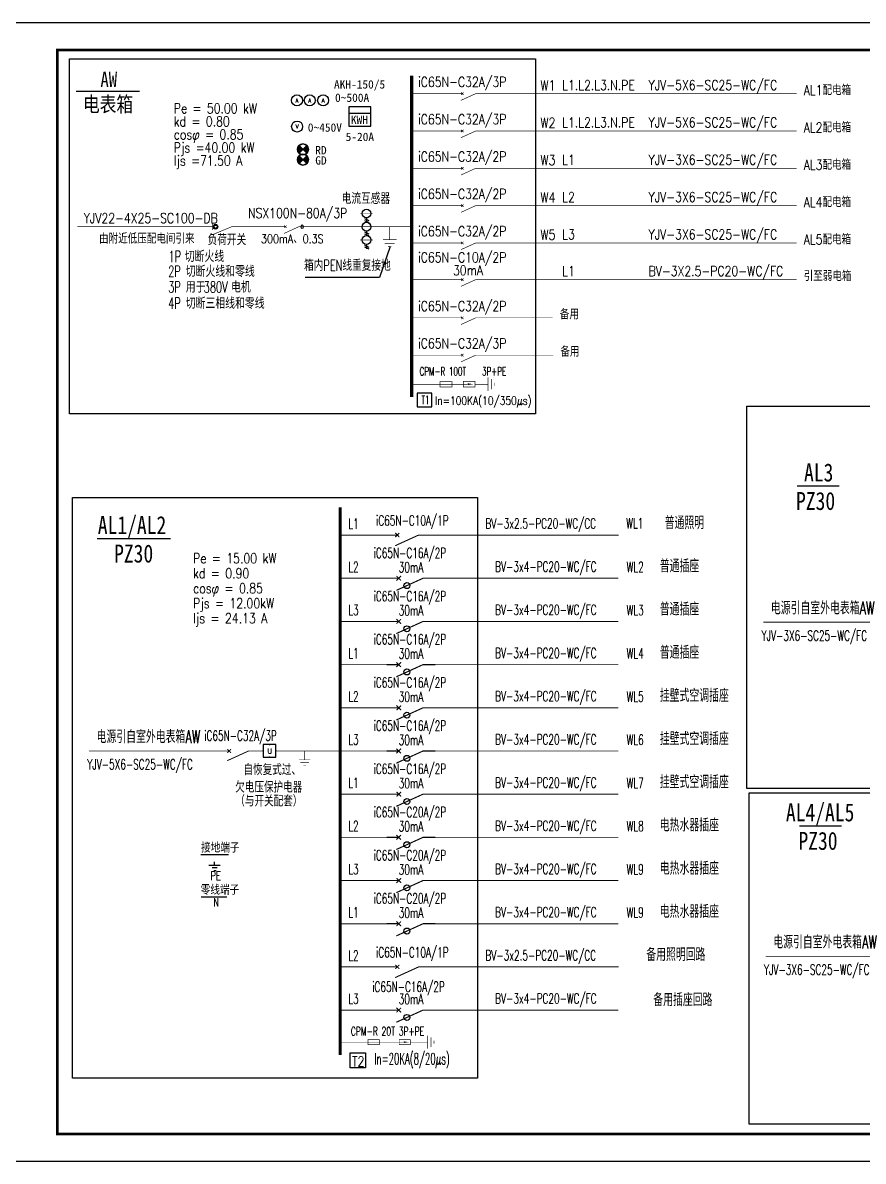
# Model space of a CAD drawing. Extents: x -137808 to 103746506, y -332957 to -111547.
# Drawn here: x -6021 to 25001, y -191866 to -149866 of the extents above; entities that cross this region are included whole.
import ezdxf
from ezdxf.enums import TextEntityAlignment as Align

# ---------------------------------------------------------------- set-up
doc = ezdxf.new("R2010")
doc.units = 0
doc.header["$LTSCALE"] = 25
doc.header["$MEASUREMENT"] = 0
doc.linetypes.add('2', pattern=[5, 1.5, -1, 1.5, -1])
doc.linetypes.add('JDX', pattern=[1.7, 0.5, 0.5, -0.225, 0.25, -0.225])
doc.layers.get('0').update_dxf_attribs({"linetype": 'CONTINUOUS'})
for name, color, linetype in [('101', 7, '2'), ('ABDE_LIN', 1, 'CONTINUOUS'), ('ABDE_SYS', 3, 'CONTINUOUS'), ('BXT', 7, 'CONTINUOUS'), ('ELEMENT', 3, 'CONTINUOUS'), ('EQUIP-消防', 1, 'CONTINUOUS'), ('JDX', 7, 'CONTINUOUS'), ('PUB_TITLE', 4, 'CONTINUOUS'), ('SIG_TEXT', 7, 'CONTINUOUS'), ('SYST', 7, 'CONTINUOUS'), ('TEL_TEXT', 7, 'CONTINUOUS'), ('WIRE-母线', 6, 'CONTINUOUS'), ('WIRE-系统', 4, 'CONTINUOUS'), ('电线', 1, 'CONTINUOUS'), ('轴线__轴线号和轴圈', 3, 'CONTINUOUS')]:
    doc.layers.add(name, color=color, linetype=linetype)
doc.styles.add('-黑体', font='', dxfattribs={"width": 0.8})
doc.styles.add('_COMPLEX', font='COMPLEX', dxfattribs={"width": 0.6})
doc.styles.add('_TCH_DIM', font='SIMPLEX', dxfattribs={"bigfont": 'GBCBIG'})
doc.styles.add('_TEL_DIM', font='SIMPLEX', dxfattribs={"width": 0.8, "height": 3.5, "bigfont": 'HZTXT'})
doc.styles.add('DIM', font='TXT', dxfattribs={"width": 0.7, "bigfont": 'HZTXT'})
doc.styles.add('DIM_FONT', font='SIMPLEX', dxfattribs={"width": 0.7, "bigfont": 'GBCBIG'})
doc.styles.add('IDQSTYLE', font='txt.shx', dxfattribs={"width": 0.7, "bigfont": 'hztxt.shx'})
doc.styles.get("Standard").update_dxf_attribs({"font": 'GBENOR', "bigfont": 'GBCBIG'})
doc.styles.get('-黑体').set_extended_font_data('SimHei')
doc.dimstyles.get("Standard").update_dxf_attribs({"dimscale": 100, "dimtxt": 3.5, "dimasz": 1, "dimexe": 2.5, "dimexo": 3, "dimgap": 1.5, "dimtad": 1, "dimdec": 0, "dimzin": 0, "dimdsep": 46, "dimtxsty": 'Standard', "dimblk": 'ARCHTICK', "dimcen": 0.09, "dimadec": 0, "dimazin": 0, "dimtfac": 1, "dimtdec": 0, "dimtix": 1, "dimtmove": 2, "dimatfit": 3, "dimfxl": 0, "dimtolj": 1, "dimtzin": 0, "dimarcsym": 0})

# ---------------------------------------------------------------- blocks, each defined once
blk = doc.blocks.new('$element$00000497')
at = {"const_width": 0.0233}
for points in [[(0, 0), (0, -0.25)], [(0, -1), (0, -0.75), (-0.25, -0.2)], [(-0.047, -0.297), (0.047, -0.203)], [(-0.047, -0.203), (0.047, -0.297)]]:
    blk.add_lwpolyline(points, dxfattribs=at)
at = {"flags": 9}
blk.add_attdef('S', (0, 0), '', height=0.00000667, dxfattribs=at)
blk = doc.blocks.new('_ArchTick')
at = {"color": 0, "linetype": 'ByBlock', "const_width": 0.4}
blk.add_lwpolyline([(-0.5, -0.5), (0.5, 0.5)], dxfattribs=at)
blk = doc.blocks.new('_LINKPT1')
blk.add_line((0, 0), (0, 0))
blk = doc.blocks.new('M_Y37BFD')
for p, q in [((-0.35, 0.35), (0.35, -0.35)), ((-0.35, -0.35), (0.35, 0.35))]:
    blk.add_line(p, q)
blk.add_circle((0, 0), 0.5)
for points in [[(-0.18, -0.18), (-0.48, 0.13), (0, 0), (-0.35, 0.35)], [(-0.31, -0.31), (-0.48, -0.13), (-0.18, -0.18), (-0.48, 0.13)], [(-0.35, -0.35), (-0.35, -0.35), (-0.31, -0.31), (-0.48, -0.13)]]:
    blk.add_solid(points)
for p in [(-0.5, 0), (0, 0.5), (0.5, 0), (0, -0.5)]:
    blk.add_blockref('_LINKPT1', p)
at = {"width": 0.8, "flags": 9}
blk.add_attdef('A', (0, 0), '', height=0.00002, dxfattribs=at)
blk = doc.blocks.new('M_Y23OJD')
blk.add_circle((0, 0), 0.5)
at = {"xscale": 0.002, "yscale": 0.002, "zscale": 0.002}
for p in [(-0.5, 0), (0, 0.5), (0.5, 0), (0, -0.5)]:
    blk.add_blockref('_LINKPT1', p, dxfattribs=at)
at = {"style": '_COMPLEX', "width": 0.8, "flags": 8}
blk.add_attdef('$TEXT$', text='', height=0.36, dxfattribs=at).set_placement((0, 0), align=Align.MIDDLE_CENTER)
at = {"style": 'DIM_FONT', "width": 0.8, "flags": 9}
blk.add_attdef('A', (0, 0), '', height=0.00002, dxfattribs=at)
blk = doc.blocks.new('0923')
at = {"color": 3, "linetype": 'Continuous'}
for p, q in [((-5, -3.75), (-2.5, -3.75)), ((-4.61, -5), (-3.5, -2.5)), ((-3.56, -5), (-2.45, -2.5)), ((2.5, -3.75), (5, -3.75)), ((2.89, -5), (4, -2.5)), ((3.94, -5), (5.05, -2.5)), ((10, -3.75), (12.5, -3.75)), ((10.39, -5), (11.5, -2.5)), ((11.44, -5), (12.55, -2.5))]:
    blk.add_line(p, q, dxfattribs=at)
at = {"color": 3, "linetype": 'Continuous', "const_width": 0.3}
for points in [[(-7.5, 0), (-7.5, -7.5)], [(0, 0), (0, -7.5)], [(7.5, 0), (7.5, -7.5)]]:
    blk.add_lwpolyline(points, dxfattribs=at)
at = {"color": 3, "linetype": 'Continuous'}
for centre in [(-7.5, -3.75), (0, -3.75), (7.5, -3.75)]:
    blk.add_circle(centre, 2.5, dxfattribs=at)
blk = doc.blocks.new('$element$00000532')
at = {"const_width": 0.0233}
for points in [[(0, 0), (0, -0.283)], [(-0.1, -0.283), (0.1, -0.283), (0.1, -0.717), (-0.1, -0.717), (-0.1, -0.283)], [(0, -1), (0, -0.567)]]:
    blk.add_lwpolyline(points, dxfattribs=at)
for points in [[(-0.033, -0.55), (0.033, -0.55), (0, -0.35), (0.033, -0.55)], [(0.033, -0.55), (0, -0.35), (-0.033, -0.55), (0.033, -0.55)], [(0, -0.367), (-0.033, -0.567), (0.033, -0.567), (0, -0.367)]]:
    blk.add_solid(points)
at = {"flags": 9}
blk.add_attdef('S', (0, 0), '', height=0.00000667, dxfattribs=at)
blk = doc.blocks.new('$element$00000277')
at = {"const_width": 0.0233}
for points in [[(0, 0), (0, -0.375)], [(-0.25, -0.375), (0.25, -0.375)], [(-0.188, -0.5), (0.188, -0.5)], [(-0.062, -0.625), (0.062, -0.625)]]:
    blk.add_lwpolyline(points, dxfattribs=at)
at = {"flags": 9}
blk.add_attdef('S', (0, 0), '', height=0.00000667, dxfattribs=at)
blk = doc.blocks.new('$element$00000525')
at = {"const_width": 0.0233}
for points in [[(0, 0), (0, -0.25)], [(-0.25, -0.2), (0, -0.75), (0, -1)], [(-0.047, -0.203), (0.047, -0.297)], [(0.047, -0.203), (-0.047, -0.297)]]:
    blk.add_lwpolyline(points, dxfattribs=at)
blk.add_circle((-0.151, -0.417), 0.0615)
at = {"flags": 9}
blk.add_attdef('S', (0, 0), '', height=0.00000667, dxfattribs=at)
blk = doc.blocks.new('$equip$00001916')
for p, q in [((0.5, 1), (-0.5, 1)), ((-0.5, 1), (-0.5, 0)), ((0.5, 0), (0.5, 1)), ((-0.5, 0), (0.5, 0))]:
    blk.add_line(p, q)
for p in [(0, 1), (-0.5, 0.5), (0, 0), (0.5, 0.5)]:
    blk.add_point(p)
at = {"color": 7, "style": '_TEL_DIM'}
blk.add_attdef('$TEXT$', text='', height=0.4, dxfattribs=at).set_placement((0.026, 0.492), align=Align.MIDDLE_CENTER)
at = {"color": 7, "style": '_TEL_DIM', "flags": 1}
blk.add_attdef('A', text='', height=0.00002, dxfattribs=at).set_placement((0, 0), align=Align.MIDDLE_CENTER)
blk = doc.blocks.new('$element$00000390')
at = {"const_width": 0.0233}
for points in [[(0, 0), (0, -0.375)], [(-0.25, -0.375), (0.25, -0.375)], [(-0.188, -0.5), (0.188, -0.5)], [(-0.062, -0.625), (0.062, -0.625)]]:
    blk.add_lwpolyline(points, dxfattribs=at)
at = {"flags": 9}
blk.add_attdef('S', (0, 0), '', height=0.00000667, dxfattribs=at)
blk = doc.blocks.new('Z_4501')
at = {"color": 3, "linetype": 'Continuous'}
for p, q in [((-2.16685, 0), (2.16685, 0)), ((0, 0), (0, 1.2389)), ((-0.90875, -0.9084), (1.04845, -0.9084)), ((-0.27965, -1.9566), (0.55915, -1.9566))]:
    blk.add_line(p, q, dxfattribs=at)
at = {"color": 3, "linetype": 'Continuous', "style": 'DIM', "flags": 1}
for tag in ['XYVALUE', 'VALUE']:
    blk.add_attdef(tag, text='', height=0.02, dxfattribs=at).set_placement((-0.00035, 7.3324), align=Align.MIDDLE)

msp = doc.modelspace()

# ---------------------------------------------------------------- hatches: boundary and pattern name
at = {"layer": '101', "linetype": 'ByBlock'}
h = msp.add_hatch(color=3, dxfattribs=at)
h.paths.add_polyline_path([(1094, -157305, 1), (1094, -157475, 1)])
h.paths.add_polyline_path([(1094, -157329, 1), (1094, -157450, 1)], flags=16)

# ---------------------------------------------------------------- linework, layer by layer
at = {"color": 1}
for p, q in [((-4044, -152386), (-1715, -152386)), ((22559, -166952), (24113, -166952)), ((-3277, -168893), (-566, -168893)), ((22648, -179492), (24202, -179492))]:
    msp.add_line(p, q, dxfattribs=at)
at = {"color": 2}
for points in [[(-4302, -151198), (12908, -151198), (12908, -164293), (-4302, -164293)], [(20703, -164008), (35655, -164008), (35655, -178118), (20703, -178118)], [(-4184, -167379), (10768, -167379), (10768, -188800), (-4184, -188800)], [(20792, -178275), (35744, -178275), (35744, -190494), (20792, -190494)]]:
    msp.add_lwpolyline(points, close=True, dxfattribs=at)
at = {"color": 3}
for points, const_width in [([(991, -157511), (991, -157260)], 23.4), ([(1028, -157665), (1690, -157390), (2199, -157390)], 23.4), ([(7523, -157391), (7523, -157872)], 23.5), ([(7271, -157872), (7774, -157872)], 23.5), ([(7334, -157998), (7711, -157998)], 23.5), ([(7460, -158123), (7586, -158123)], 23.5), ([(1237, -176731), (1596, -176731)], 33.5), ([(2673, -176731), (2314, -176731), (1524, -177090)], 33.5), ([(1528, -176799), (1664, -176663)], 33.5), ([(1664, -176799), (1528, -176663)], 33.5)]:
    msp.add_lwpolyline(points, dxfattribs=dict(at, const_width=const_width))
msp.add_circle((1094, -157390), 60.8, dxfattribs=at)
at = {"layer": '101', "color": 3, "linetype": 'ByBlock'}
msp.add_circle((1094, -157390), 84.9, dxfattribs=at)
at = {"layer": 'ABDE_LIN', "linetype": 'Continuous', "const_width": 48.8}
for points in [[(543, -180557), (1573, -180557)], [(557, -182114), (1513, -182114)]]:
    msp.add_lwpolyline(points, dxfattribs=at)
at = {"layer": 'ELEMENT', "lineweight": -3, "const_width": 22.4}
for points in [[(5693, -187474), (7871, -187474)], [(7140, -187570), (7140, -187378), (6723, -187378), (6723, -187570), (7140, -187570)]]:
    msp.add_lwpolyline(points, dxfattribs=at)
at = {"layer": 'PUB_TITLE'}
msp.add_lwpolyline([(-7246, -191866), (52154, -191866), (52154, -149866), (-7246, -149866)], close=True, dxfattribs=at)
msp.add_lwpolyline([(-7246, -191866), (52154, -191866), (52154, -149866), (-7246, -149866)], close=True, dxfattribs=at)
at = {"layer": 'PUB_TITLE', "const_width": 100}
msp.add_lwpolyline([(-4746, -190866), (51154, -190866), (51154, -150866), (-4746, -150866)], close=True, dxfattribs=at)
msp.add_lwpolyline([(-4746, -190866), (51154, -190866), (51154, -150866), (-4746, -150866)], close=True, dxfattribs=at)
at = {"layer": 'TEL_TEXT', "color": 4, "lineweight": -3, "const_width": 23.5}
for points in [[(8333, -163202), (10250, -163200)], [(9820, -163106), (9820, -163307), (9384, -163307), (9384, -163106), (9820, -163106)]]:
    msp.add_lwpolyline(points, dxfattribs=at)
at = {"layer": 'TEL_TEXT'}
for points in [[(9075, -163528), (8533, -163528), (8533, -164030), (9075, -164030)], [(6063, -187864), (6629, -187864), (6629, -188425), (6063, -188425)]]:
    msp.add_lwpolyline(points, close=True, dxfattribs=at)
at = {"layer": 'TEL_TEXT', "color": 6, "lineweight": -3}
for points, const_width in [([(5693, -187942), (5693, -167744)], 117), ([(5693, -168765), (7408, -168765)], 33.5), ([(8844, -168763), (15973, -168763)], 33.5), ([(8844, -168765), (15973, -168765)], 33.5), ([(5693, -170358), (7408, -170358)], 33.5), ([(9202, -170358), (15964, -170358)], 33.5), ([(5693, -171951), (7408, -171951)], 33.5), ([(9202, -171951), (15964, -171951)], 33.5), ([(21309, -171983), (26484, -171983)], 33.5), ([(5693, -173545), (7408, -173545)], 33.5), ([(9202, -173545), (15964, -173545)], 33.5), ([(5693, -175138), (7408, -175138)], 33.5), ([(9202, -175138), (15964, -175138)], 33.5), ([(-3578, -176731), (1596, -176731)], 33.5), ([(2668, -176731), (2847, -176731)], 33.5), ([(2668, -176731), (2724, -176731)], 33.5), ([(3315, -176731), (5693, -176731)], 33.5), ([(5693, -176731), (7408, -176731)], 33.5), ([(9202, -176731), (15964, -176731)], 33.5), ([(5693, -178324), (7408, -178324)], 33.5), ([(9202, -178324), (15964, -178324)], 33.5), ([(5693, -179917), (7408, -179917)], 33.5), ([(9202, -179917), (15964, -179917)], 33.5), ([(5693, -181510), (7408, -181510)], 33.5), ([(9202, -181510), (15964, -181510)], 33.5), ([(5693, -183104), (7408, -183104)], 33.5), ([(9202, -183104), (15964, -183104)], 33.5), ([(21398, -184306), (26573, -184306)], 33.5), ([(5693, -184697), (7408, -184697)], 33.5), ([(8844, -184695), (15973, -184695)], 33.5), ([(8844, -184697), (15973, -184697)], 33.5), ([(5693, -186290), (7408, -186290)], 33.5), ([(9202, -186290), (15964, -186290)], 33.5)]:
    msp.add_lwpolyline(points, dxfattribs=dict(at, const_width=const_width))
at = {"layer": 'WIRE-母线', "linetype": 'Continuous', "const_width": 132}
msp.add_lwpolyline([(8333, -151816), (8333, -163675)], dxfattribs=at)
at = {"layer": 'WIRE-系统', "linetype": 'Continuous', "const_width": 23.1}
for points in [[(8327, -152481), (9953, -152481)], [(9523, -152481), (10201, -152481)], [(10697, -152481), (22538, -152481)], [(8327, -153858), (9953, -153858)], [(10697, -153858), (22538, -153858)], [(8327, -155235), (9953, -155235)], [(10697, -155235), (22538, -155235)], [(8327, -156612), (9953, -156612)], [(10697, -156612), (22538, -156612)], [(-4013, -157390), (1034, -157390)], [(2199, -157390), (3673, -157390)], [(4169, -157390), (4247, -157390)], [(4417, -157390), (5285, -157390)], [(5285, -157390), (7347, -157390)], [(7347, -157390), (8339, -157390)], [(8327, -157989), (9953, -157989)], [(9523, -157989), (10201, -157989)], [(10697, -157989), (22538, -157989)], [(8327, -159342), (9953, -159342)], [(9523, -159342), (10201, -159342)], [(10697, -159342), (22538, -159342)], [(8327, -160752), (9953, -160752)], [(9523, -160752), (10201, -160752)], [(9523, -160752), (10201, -160752)], [(10945, -160752), (13539, -160752)], [(8327, -162129), (9953, -162129)], [(9523, -162129), (10201, -162129)], [(9523, -162129), (10201, -162129)], [(10945, -162129), (13558, -162129)]]:
    msp.add_lwpolyline(points, dxfattribs=at)
at = {"layer": '电线'}
msp.add_line((6013, -153200), (6820, -153200), dxfattribs=at)
msp.add_lwpolyline([(6013, -153686), (6820, -153686), (6820, -152963), (6013, -152963)], close=True, dxfattribs=at)
at = {"layer": '轴线__轴线号和轴圈'}
msp.add_ellipse((4293, -157390), major_axis=(0, 70.4), ratio=0.538179, dxfattribs=at)

# ---------------------------------------------------------------- block references
at = {"layer": 'BXT', "color": 3, "linetype": 'Continuous', "xscale": 65.14421759583055, "yscale": 65.14421759583055, "zscale": 65.14421759583055, "rotation": 270}
msp.add_blockref('0923', (6912, -157390), dxfattribs=at)
at = {"layer": 'ELEMENT'}
for name, p, xscale, yscale, zscale, rotation in [('$element$00000497', (9953, -152481), 991.44, 991.44, 991.44, 89.99999999999999), ('$element$00000497', (9953, -153858), 991.44, 991.44, 991.44, 89.99999999999999), ('$element$00000497', (9953, -155235), 991.44, 991.44, 991.44, 89.99999999999999), ('$element$00000497', (9953, -156612), 991.44, 991.44, 991.44, 89.99999999999999), ('$element$00000497', (3425, -157390), 991.4338034999995, 991.4338034999995, 991.4338034999995, 89.99999999999999), ('$element$00000497', (9953, -157989), 991.44, 991.44, 991.44, 89.99999999999999), ('$element$00000497', (9953, -159342), 991.44, 991.44, 991.44, 89.99999999999999), ('$element$00000497', (9953, -160752), 991.44, 991.44, 991.44, 89.99999999999999), ('$element$00000497', (9953, -162129), 991.44, 991.44, 991.44, 89.99999999999999), ('$element$00000277', (10774, -163200), 1006.139750400131, 1006.139750400131, 1006.139750400131, 89.99999999999999), ('$element$00000532', (10958, -163200), 1006.139750400131, 1006.139750400131, 1006.139750400131, 269.9999999999999), ('$element$00000525', (7408, -170358), 1794.312, 1794.312, 1794.312, 89.99999999999999), ('$element$00000525', (7408, -171951), 1794.312, 1794.312, 1794.312, 89.99999999999999), ('$element$00000525', (7408, -173545), 1794.312, 1794.312, 1794.312, 89.99999999999999), ('$element$00000525', (7408, -175138), 1794.312, 1794.312, 1794.312, 89.99999999999999), ('$element$00000525', (7408, -176731), 1794.312, 1794.312, 1794.312, 89.99999999999999), ('$element$00000525', (7408, -178324), 1794.312, 1794.312, 1794.312, 89.99999999999999), ('$element$00000525', (7408, -179917), 1794.312, 1794.312, 1794.312, 89.99999999999999), ('$element$00000525', (7408, -181510), 1794.312, 1794.312, 1794.312, 89.99999999999999), ('$element$00000525', (7408, -183104), 1794.312, 1794.312, 1794.312, 89.99999999999999), ('$element$00000525', (7408, -186290), 1794.312, 1794.312, 1794.312, 89.99999999999999)]:
    msp.add_blockref(name, p, dxfattribs=dict(at, xscale=xscale, yscale=yscale, zscale=zscale, rotation=rotation))
at = {"layer": 'ELEMENT', "linetype": 'ByBlock', "xscale": 1579.5, "yscale": 1579.5, "zscale": 1579.5, "rotation": 89.99999999999999}
for p in [(7408, -168763), (7408, -168765), (7408, -184695), (7408, -184697)]:
    msp.add_blockref('$element$00000497', p, dxfattribs=at)
at = {"layer": 'ELEMENT', "color": 3, "xscale": 842.4, "yscale": 842.4, "zscale": 842.4}
msp.add_blockref('$element$00000390', (4384, -176741, 0), dxfattribs=at)
at = {"layer": 'ELEMENT', "color": 4, "lineweight": -3, "xscale": -961.7512320000432, "yscale": 961.7512320000432, "zscale": 961.7512320000002, "rotation": 89.99999999999869}
msp.add_blockref('$element$00000277', (8561, -187474), dxfattribs=at)
at = {"layer": 'ELEMENT', "lineweight": -3, "xscale": -961.7512320000432, "yscale": 961.7512320000432, "zscale": 961.7512320000002, "rotation": 270}
msp.add_blockref('$element$00000532', (8561, -187474), dxfattribs=at)
at = {"layer": 'EQUIP-消防', "xscale": 468, "yscale": 468, "zscale": 468}
msp.add_blockref('$equip$00001916', (3081, -176965), dxfattribs=at).add_auto_attribs({'$TEXT$': 'U'})
at = {"layer": 'JDX', "color": 6, "linetype": 'JDX', "xscale": 97.58624051499928, "yscale": 97.58624051499928, "zscale": 97.58624051499928}
msp.add_blockref('Z_4501', (1058, -180945), dxfattribs=at)
at = {"layer": 'TEL_TEXT', "color": 7, "xscale": 406.0803034978233, "yscale": 406.0803034972461, "zscale": 406.080303497253}
for p, values in [((4100, -152728), {'$TEXT$': 'A'}), ((4571, -152728), {'$TEXT$': 'A'}), ((5066, -152728), {'$TEXT$': 'A'}), ((4106, -153694), {'$TEXT$': 'V'})]:
    msp.add_blockref('M_Y23OJD', p, dxfattribs=at).add_auto_attribs(values)
at = {"layer": 'TEL_TEXT', "color": 7, "yscale": 402.6485699998845, "zscale": 402.6485700000001}
for p, xscale in [((4320, -154537), -402.6485700004616), ((4320, -154537), 402.6485700004616), ((4320, -154914), 402.6485700004616), ((4320, -154914), -402.6485700004616)]:
    msp.add_blockref('M_Y37BFD', p, dxfattribs=dict(at, xscale=xscale))

# ---------------------------------------------------------------- texts
at = {"attachment_point": 1, "style": '-黑体'}
for s, insert, char_height, width in [('AW', (-3154, -151673), 563.9, 3400.76), ('电表箱', (-3796, -152588), 563.9, 3386.29), ('AL3', (22815, -166124), 663.4, 3983.87), ('PZ30', (22520, -167175), 663.4, 3983.87), ('AL1/AL2', (-3252, -168065), 663.4, 3983.87), ('PZ30', (-2650, -169115), 663.4, 3983.87), ('AL4/AL5', (22146, -178664), 663.4, 3983.87), ('PZ30', (22609, -179714), 663.4, 3983.87)]:
    msp.add_mtext(s, dxfattribs=dict(at, insert=insert, char_height=char_height, width=width))
at = {"flags": 9}
msp.add_attdef('S', (7523, -157390), '接地', height=0.00671, dxfattribs=at)
at = {"lineweight": -3, "text_generation_flag": 4, "width": 1, "flags": 9}
msp.add_attdef('S', (6751, -187474), '避雷器', height=0.00641, rotation=90, dxfattribs=at)
at = {"layer": 'ABDE_SYS', "linetype": 'Continuous', "style": '_TCH_DIM'}
for s, p in [('接地端子', (561, -180477)), ('零线端子', (547, -182034))]:
    msp.add_text(s, height=355.5, dxfattribs=at).set_placement(p)
at = {"layer": 'ABDE_SYS', "linetype": 'Continuous', "style": '_TCH_DIM', "width": 0.705882}
for s, height, p in [('PE', 313.3, (911, -181492)), ('N', 313, (1012, -182471))]:
    msp.add_text(s, height=height, dxfattribs=at).set_placement(p)
at = {"layer": 'SIG_TEXT', "style": '_TEL_DIM'}
for s, height, width, p in [('iC65N-C32A/3P', 367.2, 0.8, (8569, -152232)), ('W1', 367.2, 0.8, (13085, -152360)), ('L1.L2.L3.N.PE', 367.2, 0.8, (13889, -152349)), ('YJV-5X6-SC25-WC/FC', 367.2, 0.8, (17077, -152349)), ('AL1配电箱', 367.2, 0.8, (22803, -152535)), ('Pe = 50.00 kW', 367.2, 0.8, (-446, -153207)), ('iC65N-C32A/3P', 367.2, 0.8, (8569, -153609)), ('YJV-5X6-SC25-WC/FC', 367.2, 0.8, (17077, -153726)), ('kd = 0.80', 367.2, 0.8, (-446, -153689)), ('W2', 367.2, 0.8, (13085, -153737)), ('L1.L2.L3.N.PE', 367.2, 0.8, (13889, -153726)), ('AL2配电箱', 367.2, 0.8, (22803, -153912)), ('cosφ = 0.85', 367.2, 0.8, (-446, -154171)), ('Pjs =40.00 kW', 367.2, 0.8, (-446, -154653)), ('iC65N-C32A/2P', 367.2, 0.8, (8569, -154986)), ('Ijs =71.50 A', 367.2, 0.8, (-446, -155135)), ('W3', 367.2, 0.8, (13085, -155114)), ('L1', 367.2, 0.8, (13889, -155103)), ('YJV-3X6-SC25-WC/FC', 367.2, 0.8, (17077, -155103)), ('AL3配电箱', 367.2, 0.8, (22803, -155289)), ('iC65N-C32A/2P', 367.2, 0.8, (8569, -156363)), ('W4', 367.2, 0.8, (13085, -156491)), ('L2', 367.2, 0.8, (13889, -156480)), ('YJV-3X6-SC25-WC/FC', 367.2, 0.8, (17077, -156480)), ('AL4配电箱', 367.2, 0.8, (22803, -156666)), ('iC65N-C32A/2P', 367.2, 0.8, (8569, -157740)), ('L3', 367.2, 0.8, (13889, -157857)), ('YJV-3X6-SC25-WC/FC', 367.2, 0.8, (17077, -157857)), ('W5', 367.2, 0.8, (13085, -157868)), ('AL5配电箱', 367.2, 0.8, (22803, -158043)), ('1P', 413.1, 0.64, (-639, -158692)), ('切断火线', 413.1, 0.8, (-40, -158692)), ('iC65N-C10A/2P', 367.2, 0.8, (8569, -158705)), ('2P', 413.1, 0.64, (-652, -159243)), ('切断火线和零线', 413.1, 0.8, (-3, -159243)), ('30mA', 367.2, 0.8, (9860, -159182)), ('L1', 367.2, 0.8, (13889, -159209)), ('BV-3X2.5-PC20-WC/FC', 367.2, 0.8, (17077, -159209)), ('引至弱电箱', 367.2, 0.8, (22803, -159395)), ('3P', 413.1, 0.64, (-652, -159821)), ('用于', 413.1, 0.8, (-3, -159821)), ('380V', 413.1, 0.64, (658, -159821)), ('电机', 413.1, 0.8, (1666, -159821)), ('4P', 413.1, 0.64, (-652, -160419)), ('切断三相线和零线', 413.1, 0.8, (-3, -160419)), ('iC65N-C32A/2P', 367.2, 0.8, (8569, -160502)), ('备用', 367.2, 0.8, (13803, -160805)), ('iC65N-C32A/3P', 367.2, 0.8, (8569, -161879)), ('备用', 367.2, 0.8, (13823, -162182))]:
    msp.add_text(s, height=height, dxfattribs=dict(at, width=width)).set_placement(p)
at = {"layer": 'SIG_TEXT', "style": '_TEL_DIM', "width": 0.8}
for s, height, p in [('NSX100N-80A/3P', 367.2, (4126, -157071)), ('YJV22-4X25-SC100-DB', 367.2, (-1298, -157257)), ('由附近低压配电间引来', 367.2, (-1443, -158012)), ('300mA、0.3S', 321.3, (3926, -157997))]:
    msp.add_text(s, height=height, dxfattribs=at).set_placement(p, align=Align.CENTER)
at = {"layer": 'SIG_TEXT', "color": 3, "style": '_TEL_DIM', "width": 0.8}
for s, height, p in [('Pe = 15.00 kW', 368.55, (266, -169807)), ('kd = 0.90', 368.6, (266, -170360)), ('cosφ = 0.85', 368.55, (266, -170913)), ('Pjs = 12.00kW', 368.55, (266, -171466)), ('Ijs = 24.13 A', 368.55, (266, -172019))]:
    msp.add_text(s, height=height, dxfattribs=at).set_placement(p)
at = {"layer": 'SYST', "style": '_TEL_DIM', "width": 0.64}
msp.add_text('CPM-R 20T 3P+PE', height=320.58, dxfattribs=at).set_placement((6088, -187232))
at = {"layer": 'TEL_TEXT', "color": 7, "style": '-黑体'}
for s, p in [('AKH-150/5', (5466, -152293)), ('0~500A', (5506, -152784)), ('0~450V', (4500, -153885)), ('5-20A', (5896, -154229))]:
    msp.add_text(s, height=308.6, dxfattribs=at).set_placement(p)
for s, p in [('KWH', (6403, -153444)), ('RD', (4986, -154568)), ('GD', (4986, -154944))]:
    msp.add_text(s, height=308.6, dxfattribs=at).set_placement(p, align=Align.MIDDLE)
at = {"layer": 'TEL_TEXT'}
for s, height, style, width, p in [('电流互感器', 413.1, '_TEL_DIM', 0.64, (6644, -156551)), ('负荷开关', 413.1, '_TEL_DIM', 0.64, (1514, -158073)), ('T2', 368.6, '_TEL_DIM', 0.8, (6361, -188369)), ('In=20KA(8/20μs) ', 421.2, 'IDQSTYLE', 0.55, (8450, -188295, 0))]:
    msp.add_text(s, height=height, dxfattribs=dict(at, style=style, width=width)).set_placement(p, align=Align.CENTER)
at = {"layer": 'TEL_TEXT', "style": '_TEL_DIM'}
for s, height, width, p in [('箱内PEN线重复接地', 413.1, 0.64, (4360, -159019)), ('CPM-R 100T   3P+PE', 305.68, 0.64, (8624, -162877)), ('T1', 305.7, 0.64, (8696, -163931)), ('In=100KA(10/350μs) ', 305.68, 0.8, (9196, -163958))]:
    msp.add_text(s, height=height, dxfattribs=dict(at, width=width)).set_placement(p)
at = {"layer": 'TEL_TEXT', "color": 3, "style": '_TEL_DIM', "width": 0.64}
for s, height, p in [('iC65N-C10A/1P', 376.81, (7020, -168416)), ('L1', 376.8, (5992, -168536)), ('BV-3x2.5-PC20-WC/CC', 376.81, (11058, -168526)), ('WL', 376.8, (16251, -168517)), ('WL1', 376.8, (16251, -168519)), ('   普通照明', 473.9, (16993, -168549)), ('iC65N-C16A/2P', 376.81, (6930, -169614)), ('BV-3x4-PC20-WC/FC', 376.81, (11416, -170119)), ('普通插座', 473.9, (17492, -170142)), ('L2', 376.8, (5992, -170129)), ('30mA', 376.8, (7855, -170141)), ('WL2', 376.8, (16270, -170132)), ('iC65N-C16A/2P', 376.81, (6930, -171207)), ('L3', 376.8, (5992, -171722)), ('30mA', 376.8, (7855, -171734)), ('BV-3x4-PC20-WC/FC', 376.81, (11416, -171713)), ('WL3', 376.8, (16270, -171725)), ('普通插座', 473.9, (17492, -171735)), ('电源引自室外电表箱AW', 473.85, (21591, -171695)), ('iC65N-C16A/2P', 376.81, (6930, -172800)), ('YJV-3X6-SC25-WC/FC', 376.81, (21247, -172664)), ('L1', 376.8, (5992, -173315)), ('30mA', 376.8, (7855, -173327)), ('BV-3x4-PC20-WC/FC', 376.81, (11416, -173306)), ('WL4', 376.8, (16270, -173318)), ('普通插座', 473.9, (17492, -173329)), ('iC65N-C16A/2P', 376.81, (6930, -174393)), ('L2', 376.8, (5992, -174909)), ('30mA', 376.8, (7855, -174920)), ('BV-3x4-PC20-WC/FC', 376.81, (11416, -174899)), ('WL5', 376.8, (16270, -174912)), ('挂壁式空调插座', 473.9, (17492, -174922)), ('iC65N-C16A/2P', 376.81, (6930, -175986)), ('电源引自室外电表箱AW', 473.85, (-3296, -176443)), ('iC65N-C32A/3P', 376.81, (678, -176354)), ('L3', 376.8, (5992, -176502)), ('30mA', 376.8, (7855, -176514)), ('BV-3x4-PC20-WC/FC', 376.81, (11416, -176492)), ('WL6', 376.8, (16270, -176505)), ('挂壁式空调插座', 473.9, (17492, -176515)), ('YJV-5X6-SC25-WC/FC', 376.81, (-3641, -177412)), ('iC65N-C16A/2P', 376.81, (6930, -177580)), ('BV-3x4-PC20-WC/FC', 376.81, (11416, -178085)), ('挂壁式空调插座', 473.9, (17492, -178108)), ('L1', 376.8, (5992, -178095)), ('30mA', 376.8, (7855, -178107)), ('WL7', 376.8, (16270, -178098)), ('iC65N-C20A/2P', 376.81, (6930, -179173)), ('L2', 376.8, (5992, -179688)), ('30mA', 376.8, (7855, -179700)), ('BV-3x4-PC20-WC/FC', 376.81, (11416, -179679)), ('WL8', 376.8, (16270, -179691)), ('电热水器插座', 473.9, (17492, -179701)), ('iC65N-C20A/2P', 376.81, (6930, -180766)), ('L3', 376.8, (5992, -181281)), ('30mA', 376.8, (7855, -181293)), ('BV-3x4-PC20-WC/FC', 376.81, (11416, -181272)), ('WL9', 376.8, (16270, -181284)), ('电热水器插座', 473.9, (17492, -181295)), ('iC65N-C20A/2P', 376.81, (6930, -182359)), ('L1', 376.8, (5992, -182875)), ('30mA', 376.8, (7855, -182886)), ('BV-3x4-PC20-WC/FC', 376.81, (11416, -182865)), ('WL9', 376.8, (16270, -182878)), ('电热水器插座', 473.9, (17492, -182888)), ('电源引自室外电表箱AW', 473.85, (21680, -184018)), ('iC65N-C10A/1P', 376.81, (7020, -184348)), ('备用照明回路', 473.9, (16993, -184479)), ('L2', 376.8, (5992, -184468)), ('BV-3x2.5-PC20-WC/CC', 376.81, (11058, -184458)), ('YJV-3X6-SC25-WC/FC', 376.81, (21336, -184987)), ('iC65N-C16A/2P', 376.81, (6878, -185617)), ('BV-3x4-PC20-WC/FC', 376.81, (11416, -186051)), ('    备用插座回路', 473.9, (16348, -186145)), ('L3', 376.8, (5992, -186061)), ('30mA', 376.8, (7855, -186073))]:
    msp.add_text(s, height=height, dxfattribs=at).set_placement(p)
for s, p in [('自恢复式过、', (3186, -177623, 0)), ('欠电压保护电器', (3059, -178266))]:
    msp.add_text(s, height=409.5, dxfattribs=at).set_placement(p, align=Align.CENTER)
msp.add_text('（与开关配套）', height=409.5, dxfattribs=at).set_placement((3061, -178574), align=Align.MIDDLE_CENTER)

# ---------------------------------------------------------------- leaders
msp.add_leader([(7534, -158123), (7149, -159269), (4408, -159269)], dimstyle='Standard', override={"dimgap": 1.5, "dimtad": 0})

doc.saveas('drawing.dxf')
